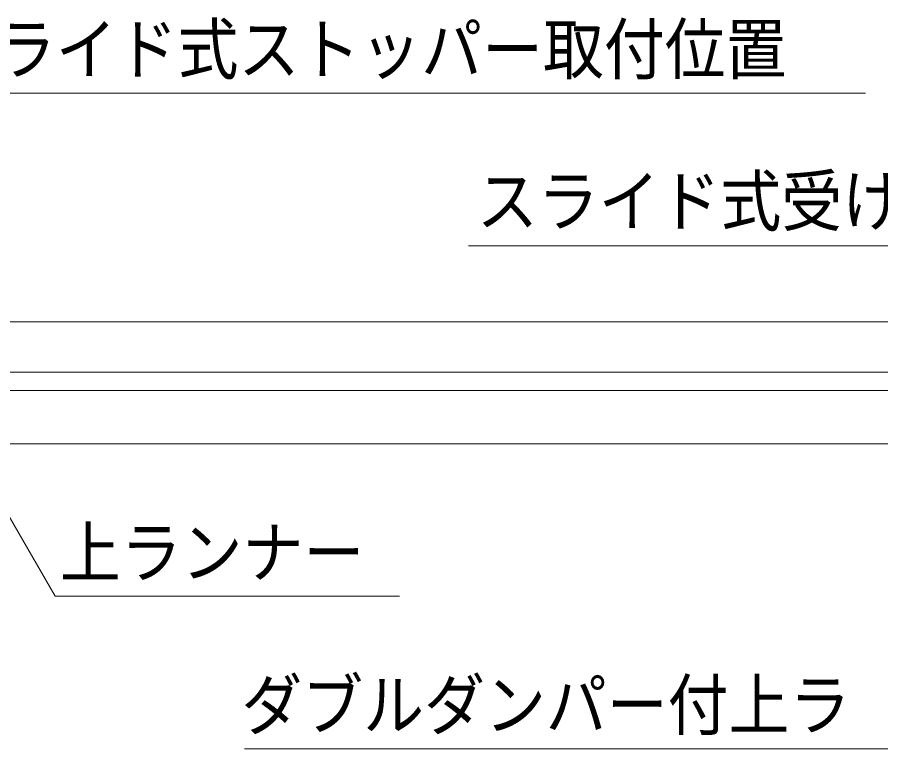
# Model space of a CAD drawing. Units: millimetres, scale not verified. Extents: x -6062 to 6062, y -3045 to 3045.
# Drawn here: x -3156 to -2590, y 120 to 600 of the extents above; entities that cross this region are included whole.
import ezdxf
from ezdxf.enums import TextEntityAlignment as Align

# ---------------------------------------------------------------- set-up
doc = ezdxf.new("R2010")
doc.units = ezdxf.units.MM
doc.header["$LTSCALE"] = 20
doc.layers.add('0-2_2寸法-3', color=7, linetype='Continuous', lineweight=9)
doc.layers.add('0-3_3一般', color=7, linetype='Continuous', lineweight=9)
doc.styles.add('ＭＳ ゴシック', font='')
doc.styles.get('ＭＳ ゴシック').set_extended_font_data('MS Gothic')

# ---------------------------------------------------------------- blocks, each defined once
blk = doc.blocks.new('グループ-156')
at = {"layer": '0-3_3一般'}
for p, q in [((-76990, 8000), (18030, 8000)), ((18030, 7340), (-76990, 7340)), ((-29640, 7100), (-5640, 7100)), ((-29320, 6400), (-5960, 6400))]:
    blk.add_line(p, q, dxfattribs=at)
blk = doc.blocks.new('グループ-157')
at = {"layer": '0-3_3一般'}
blk.add_line((-78696.5, 8000), (19903.5, 8000), dxfattribs=at)
blk = doc.blocks.new('グループ-158')
at = {"layer": '0-3_3一般'}
for name in ['グループ-157', 'グループ-156']:
    blk.add_blockref(name, (0, 0), dxfattribs=at)

msp = doc.modelspace()

# ---------------------------------------------------------------- linework, layer by layer
at = {"layer": '0-2_2寸法-3'}
for points in [[(-3307.5, 392), (-3216.28, 550), (-2599.5, 550)], [(-2224.5, 391.8), (-2258.1, 450), (-2860.03, 450)], [(-2905.44, 220), (-3131.36, 220), (-3219.6, 372.84)], [(-3007.06, 120), (-2408.22, 120), (-2261.98, 373.3)]]:
    msp.add_lwpolyline(points, dxfattribs=at)

# ---------------------------------------------------------------- block references
at = {"layer": '0-3_3一般', "xscale": 0.05, "yscale": 0.05}
msp.add_blockref('グループ-158', (-1787.5, 0), dxfattribs=at)

# ---------------------------------------------------------------- texts
at = {"layer": '0-2_2寸法-3', "style": 'ＭＳ ゴシック', "width": 0.9}
for s, p in [('スライド式ストッパー取付位置', (-3210.84, 552.97)), ('スライド式受け金具取付位置', (-2854.62, 453.34)), ('上ランナー', (-3128.33, 222.77)), ('ダブルダンパー付上ラ', (-3009.16, 122.77))]:
    msp.add_text(s, height=32.55, dxfattribs=at).set_placement(p, align=Align.BOTTOM_LEFT)

doc.saveas('drawing.dxf')
